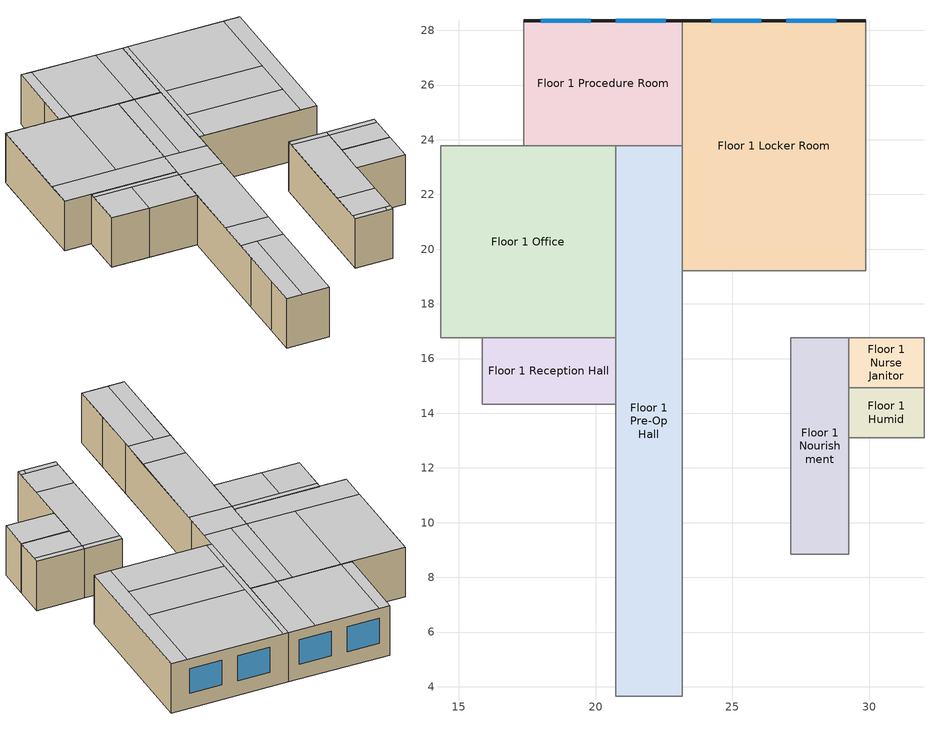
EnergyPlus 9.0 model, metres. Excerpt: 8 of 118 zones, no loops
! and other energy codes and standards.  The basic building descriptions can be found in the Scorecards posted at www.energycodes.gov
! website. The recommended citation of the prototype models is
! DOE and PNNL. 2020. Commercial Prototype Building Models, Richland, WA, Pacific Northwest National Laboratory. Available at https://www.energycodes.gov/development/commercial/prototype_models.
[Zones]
Floor 1 Humid
 floor adiabatic (Floor1HumidSlab_Ffactor): 32,14.94 32,13.11 29.26,13.11 29.26,14.94 z0
 wall to Floor 1 Sterile Storage (int_wall): 32,13.11 32,14.94 z0:3.05
 wall to Floor 1 Nourishment (int_wall): 29.26,14.94 29.26,13.11 z0:3.05
 wall to Floor 1 Nurse Janitor (int_wall): 32,14.94 29.26,14.94 z0:3.05
 wall to Floor 1 Clean (int_wall): 29.26,13.11 32,13.11 z0:3.05
 ceiling to Floor 2 X-Ray (int_slab_ceiling): 32,13.11 32,14.94 29.26,14.94 29.26,13.11 z3.05
Floor 1 Locker Room
 floor ground (Floor1LockerRoomSlab_Ffactor): 23.16,28.35 29.87,28.35 29.87,19.2 23.16,19.2 z0
 wall outside (nonres_ext_wall): 29.87,28.35 23.16,28.35 z0:3.05
 wall to Floor 1 Procedure Room (int_wall): 23.16,28.35 23.16,23.77 z0:3.05
 wall to Floor 1 Locker Room Hall (int_wall): 23.16,19.2 29.87,19.2 z0:3.05
 wall to Floor 1 Lounge (int_wall): 29.87,19.2 29.87,28.35 z0:3.05
 wall to Floor 1 Pre-Op Hall (int_wall): 23.16,23.77 23.16,19.2 z0:3.05
 window (NonresWindow_U_0.29_SHGC_0.45): 28.8,28.35 26.97,28.35 / 26.06,28.35 24.23,28.35 z0.91:2.44
 ceiling to Floor 2 Exam Hall 5 (int_slab_ceiling): 29.87,28.35 28.96,28.35 28.96,19.2 29.87,19.2 z3.05
 ceiling to Floor 2 Exam 8 (int_slab_ceiling): 23.47,28.35 23.47,23.77 28.96,23.77 28.96,28.35 z3.05
 ceiling to Floor 2 Exam Hall 6 (int_slab_ceiling): 23.16,19.2 23.47,19.2 23.47,28.35 23.16,28.35 z3.05
 ceiling to Floor 2 Storage 3 (int_slab_ceiling): 23.47,23.77 23.47,21.34 28.96,21.34 28.96,23.77 z3.05
 ceiling to Floor 2 Nurse Station 2 (int_slab_ceiling): 28.96,19.2 28.96,21.34 23.47,21.34 23.47,19.2 z3.05
Floor 1 Nourishment
 floor adiabatic (Floor1NourishmentSlab_Ffactor): 27.13,16.76 29.26,16.76 29.26,8.84 27.13,8.84 z0
 wall to Floor 1 Clean (int_wall): 29.26,8.84 29.26,13.11 z0:3.05
 wall to Floor 1 Locker Room Hall (int_wall): 29.26,16.76 27.13,16.76 z0:3.05
 wall to Floor 1 Nurse Station (int_wall): 27.13,8.84 29.26,8.84 z0:3.05
 wall to Floor 1 Pre-Op Room 2 (int_wall): 27.13,16.76 27.13,8.84 z0:3.05
 wall to Floor 1 Nurse Janitor (int_wall): 29.26,14.94 29.26,16.76 z0:3.05
 ceiling to Floor 2 Work Hall (int_slab_ceiling): 27.13,16.76 27.13,16.46 29.26,16.46 29.26,16.76 z3.05
 ceiling to Floor 2 Exam 2 (int_slab_ceiling): 27.13,8.84 28.96,8.84 28.96,9.14 27.13,9.14 z3.05
 ceiling to Floor 2 Exam Hall 2 (int_slab_ceiling): 29.26,8.84 29.26,9.14 28.96,9.14 28.96,8.84 z3.05
 ceiling to Floor 2 Reception Hall (int_slab_ceiling): 29.26,9.14 29.26,10.97 27.13,10.97 27.13,9.14 z3.05
 ceiling to Floor 2 X-Ray (int_slab_ceiling): 29.26,16.46 27.13,16.46 27.13,10.97 29.26,10.97 z3.05
Floor 1 Nurse Janitor
 floor adiabatic (Floor1NurseJanitorSlab_Ffactor): 29.26,14.94 29.26,16.76 32,16.76 32,14.94 z0
 wall to Floor 1 Locker Room Hall (int_wall): 32,16.76 29.26,16.76 z0:3.05
 wall to Floor 1 Sterile Storage (int_wall): 32,14.94 32,16.76 z0:3.05
 ceiling to Floor 2 Work Hall (int_slab_ceiling): 29.26,16.76 29.26,16.46 32,16.46 32,16.76 z3.05
 ceiling to Floor 2 X-Ray (int_slab_ceiling): 32,14.94 32,16.46 29.26,16.46 29.26,14.94 z3.05
Floor 1 Office
 floor adiabatic (Floor1OfficeSlab_Ffactor): 20.73,23.77 20.73,16.76 14.33,16.76 14.33,23.77 z0
 wall to Floor 1 Procedure Room (int_wall): 20.73,23.77 17.37,23.77 z0:3.05
 wall to Floor 1 Pre-Op Hall (int_wall): 20.73,16.76 20.73,23.77 z0:3.05
 wall to Floor 1 Reception (int_wall): 14.33,23.77 14.33,16.76 15.85,16.76 z0:3.05
 wall to Floor 1 MRI Hall (int_wall): 17.37,23.77 14.33,23.77 z0:3.05
 wall to Floor 1 Reception Hall (int_wall): 15.85,16.76 20.73,16.76 z0:3.05
 ceiling to Floor 2 Work Hall (int_slab_ceiling): 20.73,16.76 20.73,18.29 14.33,18.29 14.33,16.76 z3.05
 ceiling to Floor 2 Exam 9 (int_slab_ceiling): 20.73,23.77 17.98,23.77 17.98,18.29 20.73,18.29 z3.05
 ceiling to Floor 2 Work (int_slab_ceiling): 14.33,18.29 17.98,18.29 17.98,23.77 14.33,23.77 z3.05
Floor 1 Pre-Op Hall
 floor adiabatic (Floor1Pre-OpHallSlab_Ffactor): 20.73,3.66 20.73,23.77 23.16,23.77 23.16,3.66 z0
 wall to Floor 1 Nurse Hall (int_wall): 23.16,3.66 23.16,6.1 z0:3.05
 wall to Floor 1 Procedure Room (int_wall): 23.16,23.77 20.73,23.77 z0:3.05
 wall to Floor 1 Step Down (int_wall): 20.73,3.66 23.16,3.66 z0:3.05
 wall to Floor 1 Nurse Station (int_wall): 23.16,6.1 23.16,8.84 z0:3.05
 wall to Floor 1 Pre-Op Room 2 (int_wall): 23.16,8.84 23.16,16.76 z0:3.05
 wall to Floor 1 Locker Room Hall (int_wall): 23.16,16.76 23.16,19.2 z0:3.05
 wall to Floor 1 Reception Hall (int_wall): 20.73,16.76 20.73,14.33 z0:3.05
 wall to Floor 1 Pre-Op Room 1 (int_wall): 20.73,14.33 20.73,7.92 z0:3.05
 wall to Floor 1 Vestibule (int_wall): 20.73,7.92 20.73,5.49 z0:3.05
 wall to Floor 1 Pre-Op Toilet (int_wall): 20.73,5.49 20.73,3.66 z0:3.05
 ceiling to Floor 2 Exam 1 (int_slab_ceiling): 20.73,3.66 21.64,3.66 21.64,9.14 20.73,9.14 z3.05
 ceiling to Floor 2 Exam Hall 1 (int_slab_ceiling): 23.16,9.14 21.64,9.14 21.64,3.66 23.16,3.66 z3.05
 ceiling to Floor 2 Scheduling 2 (int_slab_ceiling): 23.16,10.97 23.16,16.46 20.73,16.46 20.73,10.97 z3.05
 ceiling to Floor 2 Reception Hall (int_slab_ceiling): 23.16,9.14 23.16,10.97 20.73,10.97 20.73,9.14 z3.05
 ceiling to Floor 2 Work Hall (int_slab_ceiling): 23.16,18.29 20.73,18.29 20.73,16.46 23.16,16.46 z3.05
 ceiling to Floor 2 Exam Hall 6 (int_slab_ceiling): 23.16,23.77 21.64,23.77 21.64,18.29 23.16,18.29 z3.05
 ceiling to Floor 2 Exam 9 (int_slab_ceiling): 20.73,18.29 21.64,18.29 21.64,23.77 20.73,23.77 z3.05
Floor 1 Procedure Room
 floor ground (Floor1ProcedureRoomSlab_Ffactor): 17.37,28.35 23.16,28.35 23.16,23.77 17.37,23.77 z0
 wall outside (nonres_ext_wall): 23.16,28.35 17.37,28.35 z0:3.05
 wall to Floor 1 MRI Toilet (int_wall): 17.37,28.35 17.37,25.6 z0:3.05
 wall to Floor 1 MRI Hall (int_wall): 17.37,25.6 17.37,23.77 z0:3.05
 window (NonresWindow_U_0.29_SHGC_0.45): 22.56,28.35 20.73,28.35 / 19.81,28.35 17.98,28.35 z0.91:2.44
 ceiling to Floor 2 Exam Hall 6 (int_slab_ceiling): 23.16,28.35 21.64,28.35 21.64,23.77 23.16,23.77 z3.05
 ceiling to Floor 2 Exam 9 (int_slab_ceiling): 21.64,28.35 17.98,28.35 17.98,23.77 21.64,23.77 z3.05
 ceiling to Floor 2 Work (int_slab_ceiling): 17.37,23.77 17.98,23.77 17.98,28.35 17.37,28.35 z3.05
Floor 1 Reception Hall
 floor adiabatic (Floor1ReceptionHallSlab_Ffactor): 20.73,16.76 20.73,14.33 15.85,14.33 15.85,16.76 z0
 wall to Floor 1 Reception (int_wall): 15.85,16.76 15.85,14.33 z0:3.05
 wall to Floor 1 Scheduling (int_wall): 15.85,14.33 17.98,14.33 z0:3.05
 wall to Floor 1 Pre-Op Room 1 (int_wall): 17.98,14.33 20.73,14.33 z0:3.05
 ceiling to Floor 2 Reception Toilet (int_slab_ceiling): 17.98,14.33 17.98,16.46 15.85,16.46 15.85,14.33 z3.05
 ceiling to Floor 2 Scheduling 2 (int_slab_ceiling): 20.73,14.33 20.73,16.46 17.98,16.46 17.98,14.33 z3.05
 ceiling to Floor 2 Work Hall (int_slab_ceiling): 15.85,16.76 15.85,16.46 20.73,16.46 20.73,16.76 z3.05
[Building]
OutPatientHealthCare: North Axis {deg}=0; Terrain=City; Loads Convergence Tolerance Value=0.04; Temperature Convergence Tolerance Value {deltaC}=0.2; Solar Distribution=FullInteriorAndExterior; Maximum Number of Warmup Days=25; Minimum Number of Warmup Days=6
[Site:Location]
Site:Location=Fairbanks Intl Arpt_AK_USA Design_Conditions; Latitude {N+ S-}=64.82; Longitude {W- E+}=-147.85; Time Zone Relative to GMT {GMT+/-}=-9; Elevation {m}=133
[SizingPeriod:DesignDay] Day of Month=21; Dry-Bulb Temperature Range Modifier Type=DefaultMultipliers; Humidity Condition Type=Wetbulb; Barometric Pressure {Pa}=99737; Rain {Yes/No}=No; Snow on ground {Yes/No}=No; Daylight Savings Time Indicator=No
Name | Month | Day Type | Maximum Dry-Bulb Temperature {C} | Daily Dry-Bulb Temperature Range {C} | Wetbulb at Maximum Dry-Bulb {C} | Wind Speed {m/s} design conditions vs. traditional 6.71 m/s (15 mph) | Wind Direction {Degrees; N=0, S=180} | Solar Model Indicator | Clearness {0.0 to 1.1} | Wind Speed {m/s} design conditions vs. traditional 3.35 m/s (7mph) | ASHRAE Clear Sky Optical Depth for Beam Irradiance (taub) | ASHRAE Clear Sky Optical Depth for Diffuse Irradiance (taud)
Fairbanks Intl Arpt Ann Htg 99.6% Condns DB | 1 | WinterDesignDay | -41.9 | 0 | -41.9 | 0.3 | 20 | ASHRAEClearSky | 0
Fairbanks Intl Arpt Ann Clg .4% Condns DB=>MWB | 7 | SummerDesignDay | 27.4 | 10.2 | 16.1 |  | 180 | ASHRAETau |  | 3.1 | 0.387 | 2.212
[Site:WaterMainsTemperature]
Calculation Method=Correlation; Annual average outdoor air temperature {C}=-1.525; Maximum difference in monthly average outdoor air temperatures {C}=36.2
[Site:GroundTemperature:FCfactorMethod]
January Ground Temperature {C}=-3.1; February Ground Temperature {C}=-17.7; March Ground Temperature {C}=-19.3; April Ground Temperature {C}=-17.6; May Ground Temperature {C}=-15.4; June Ground Temperature {C}=-10.3; July Ground Temperature {C}=0.7; August Ground Temperature {C}=10.6; September Ground Temperature {C}=16; October Ground Temperature {C}=16.9; November Ground Temperature {C}=14.2; December Ground Temperature {C}=6.7
[Material:NoMass]
CP02 CARPET PAD: VeryRough, 0.21648, 0.9, 0.7, 0.8
Nonres_Exterior_Wall_Insulation: MediumSmooth, 3.52984, 0.9, 0.7, 0.7
[Construction]
InteriorFurnishings: Std Wood 6inch
int_wall: G01 13mm gypsum board, G01 13mm gypsum board
int_slab_ceiling: CP02 CARPET PAD, 100mm Normalweight concrete floor
nonres_ext_wall: F07 25mm stucco, G01 16mm gypsum board, Nonres_Exterior_Wall_Insulation, G01 16mm gypsum board
NonresWindow_U_0.29_SHGC_0.45: Glazing Layer
[Material]
Name | Roughness | Thickness {m} | Conductivity {W/m-K} | Density {kg/m3} | Specific Heat {J/kg-K} | Thermal Absorptance | Solar Absorptance | Visible Absorptance | Absorptance:Thermal | Absorptance:Solar | Absorptance:Visible
Std Wood 6inch | MediumSmooth | 0.15 | 0.12 | 540 | 1210 | 0.9 | 0.7 | 0.7
F07 25mm stucco | Smooth | 0.0254 | 0.72 | 1856 | 840 | 0.9 | 0.7 | 0.7
G01 13mm gypsum board | Smooth | 0.0127 | 0.16 | 800 | 1090 |  |  |  | 0.9 | 0.7 | 0.5
G01 16mm gypsum board | MediumSmooth | 0.0159 | 0.16 | 800 | 1090
100mm Normalweight concrete floor | MediumRough | 0.1016 | 2.31 | 2322 | 832
[WindowMaterial:SimpleGlazingSystem]
Glazing Layer: U-Factor {W/m2-K}=1.6467; Solar Heat Gain Coefficient=0.45; Visible Transmittance=0.45
[Construction:FfactorGroundFloor] F-Factor=0.6924
Name | Area | PerimeterExposed
Floor1HumidSlab_Ffactor; Floor1NurseJanitorSlab_Ffactor | 5.01676 | 0
Floor1LockerRoomSlab_Ffactor | 61.316 | 6.7056
Floor1NourishmentSlab_Ffactor | 16.9084 | 0
Floor1OfficeSlab_Ffactor | 44.8722 | 0
Floor1Pre-OpHallSlab_Ffactor | 49.0528 | 0
Floor1ProcedureRoomSlab_Ffactor | 26.4774 | 5.7912
Floor1ReceptionHallSlab_Ffactor | 11.8916 | 0
[Zone] Type=1; Multiplier=1; Ceiling Height {m}=-9999; Floor Area {m2}=autocalculate; Part of Total Floor Area=Yes
Name | Volume {m3}
Floor 1 Humid; Floor 1 Nurse Janitor | 15.2911
Floor 1 Locker Room | 186.8912
Floor 1 Nourishment | 51.5367
Floor 1 Office | 136.7704
Floor 1 Pre-Op Hall | 149.513
Floor 1 Procedure Room | 80.703
Floor 1 Reception Hall | 36.2456
[InternalMass] Construction=InteriorFurnishings
Name | Zone | Surface Area {m2}
Floor 1 Humid_InternalMass_1 | Floor 1 Humid | 10.0335
Floor 1 Locker Room_InternalMass_1 | Floor 1 Locker Room | 122.632
Floor 1 Nourishment_InternalMass_1 | Floor 1 Nourishment | 33.8167
Floor 1 Nurse Janitor_InternalMass_1 | Floor 1 Nurse Janitor | 10.0335
Floor 1 Office_InternalMass_1 | Floor 1 Office | 89.7443
Floor 1 Pre-Op Hall_InternalMass_1 | Floor 1 Pre-Op Hall | 98.1056
Floor 1 Procedure Room_InternalMass_1 | Floor 1 Procedure Room | 52.9547
Floor 1 Reception Hall_InternalMass_1 | Floor 1 Reception Hall | 23.7832
[People] Number of People Calculation Method=People/Area; Fraction Radiant=0.3; Sensible Heat Fraction=AUTOCALCULATE; Activity Level Schedule=ACTIVITY_SCH; Enable ASHRAE 55 Comfort Warnings=No; Mean Radiant Temperature Calculation Type=ZoneAveraged; Work Efficiency Schedule=WORK_EFF_SCH; Clothing Insulation Calculation Method=ClothingInsulationSchedule; Clothing Insulation Schedule=CLOTHING_SCH; Air Velocity Schedule=AIR_VELO_SCH; Thermal Comfort Model 1 Type=FANGER
Name | Zone or ZoneList | Number of People Schedule | People per Zone Floor Area {person/m2}
Floor 1 Humid People | Floor 1 Humid | OFFICE_OCC_w_SB_SCH | 0.0538248
Floor 1 Locker Room People | Floor 1 Locker Room | BLDG_OCC_SCH | 0.161474
Floor 1 Nourishment People | Floor 1 Nourishment | BLDG_OCC_SCH | 0.215299
Floor 1 Office People | Floor 1 Office | OFFICE_OCC_w_SB_SCH | 0.0538248
Floor 1 Procedure Room People | Floor 1 Procedure Room | BLDG_OCC_SCH | 0.215299
[Lights] Design Level Calculation Method=Watts/Area; Return Air Fraction=0; Fraction Radiant=0.7; Fraction Visible=0.2; Fraction Replaceable=1; Return Air Fraction Calculated from Plenum Temperature=No
Name | Zone or ZoneList | Schedule | Watts per Zone Floor Area {W/m2}
Floor 1 Humid_Lights | Floor 1 Humid | BLDG_LIGHT_OFFICE_SCH | 10.7531
Floor 1 Locker Room_Lights | Floor 1 Locker Room | BLDG_LIGHT_LOCKER_SCH | 8.91252
Floor 1 Nourishment_Lights | Floor 1 Nourishment | BLDG_LIGHT_SCH | 6.87814
Floor 1 Nurse Janitor_Lights | Floor 1 Nurse Janitor | BLDG_LIGHT_STORAGE_SCH | 6.10314
Floor 1 Office_Lights | Floor 1 Office | BLDG_LIGHT_OFFICE_SCH | 10.7531
Floor 1 Pre-Op Hall_Lights | Floor 1 Pre-Op Hall | BLDG_LIGHT_CORRIDOR_SCH | 6.39376
Floor 1 Procedure Room_Lights | Floor 1 Procedure Room | BLDG_LIGHT_SCH | 16.0813
Floor 1 Reception Hall_Lights | Floor 1 Reception Hall | BLDG_LIGHT_CORRIDOR_SCH | 6.39376
[ElectricEquipment] Schedule=BLDG_EQUIP_SCH; Design Level Calculation Method=EquipmentLevel; Fraction Latent=0; Fraction Radiant=0.5; Fraction Lost=0
Name | Zone or ZoneList | Design Level {W}
Floor 1 Humid_PlugMisc_Equip | Floor 1 Humid | 59.3985
Floor 1 Locker Room_PlugMisc_Equip | Floor 1 Locker Room | 1979.89
Floor 1 Nourishment_PlugMisc_Equip | Floor 1 Nourishment | 364.0368
Floor 1 Nurse Janitor_PlugMisc_Equip | Floor 1 Nurse Janitor | 5.4181
Floor 1 Office_PlugMisc_Equip | Floor 1 Office | 531.2865
Floor 1 Pre-Op Hall_PlugMisc_Equip | Floor 1 Pre-Op Hall | 211.4176
Floor 1 Procedure Room_PlugMisc_Equip | Floor 1 Procedure Room | 854.9542
Floor 1 Reception Hall_PlugMisc_Equip | Floor 1 Reception Hall | 51.2527
[Exterior:Lights]
Exterior_Lights: Schedule=Exterior_Lgt_ALWAYS_ON; Design Level {W}=8428.41; Control Option=AstronomicalClock
[ZoneInfiltration:DesignFlowRate] Schedule=INFIL_SCH; Design Flow Rate Calculation Method=Flow/ExteriorWallArea; Flow per Exterior Surface Area {m3/s-m2}=0.00056896; Constant Term Coefficient=0; Temperature Term Coefficient=0; Velocity Term Coefficient=0.224; Velocity Squared Term Coefficient=0
Name | Zone or ZoneList
Floor 1 Locker Room_Infiltration | Floor 1 Locker Room
Floor 1 Procedure Room_Infiltration | Floor 1 Procedure Room
[Schedule:Compact]
Exterior_Lgt_ALWAYS_ON: Through: 12/31, For: AllDays, Until: 24:00, 1
ACTIVITY_SCH: Through: 12/31, For: AllDays, Until: 24:00, 120
WORK_EFF_SCH: Through: 12/31, For: AllDays, Until: 24:00, 0
AIR_VELO_SCH: Through: 12/31, For: AllDays, Until: 24:00, 0.2
CLOTHING_SCH: Through: 04/30, For: AllDays, Until: 24:00, 1, Through: 09/30, For: AllDays, Until: 24:00, 0.5, Through: 12/31, For: AllDays, Until: 24:00, 1
INFIL_SCH: Through: 12/31, For: Weekdays, Until: 24:00, 0.25, For: Saturday, Until: 24:00, 0.25, For: SummerDesignDay WinterDesignDay, Until: 24:00, 1, For: Sunday Holidays AllOtherDays, Until: 24:00, 0.25
BLDG_LIGHT_CORRIDOR_SCH; BLDG_LIGHT_SCH: Through: 12/31, For: Weekdays, Until: 4:00, 0.1, Until: 6:00, 0.3, Until: 7:00, 0.6, Until: 18:00, 0.9, Until: 20:00, 0.6, Until: 22:00, 0.3, Until: 24:00, 0.1, For: SummerDesignDay, Until: 4:00, 0.1, Until: 6:00, 0.3, Until: 7:00, 0.6, Until: 18:00, 0.9, Until: 20:00, 0.6, Until: 22:00, 0.3, Until: 24:00, 0.1, For: WinterDesignDay, Until: 7:00, 0.1, Until: 9:00, 0.3, Until: 15:00, 0.4, Until: 20:00, 0.3, Until: 24:00, 0.1, For: Saturday, Until: 7:00, 0.1, Until: 9:00, 0.3, Until: 15:00, 0.4, Until: 20:00, 0.3, Until: 24:00, 0.1, For: Sunday Holidays AllOtherDays, Until: 8:00, 0.05, Until: 17:00, 0.1, Until: 24:00, 0.05
BLDG_LIGHT_LOCKER_SCH: Through: 12/31, For: Weekdays, Until: 4:00, 0.035, Until: 6:00, 0.105, Until: 7:00, 0.21, Until: 18:00, 0.315, Until: 20:00, 0.21, Until: 22:00, 0.105, Until: 24:00, 0.035, For: SummerDesignDay, Until: 4:00, 0.1, Until: 6:00, 0.3, Until: 7:00, 0.6, Until: 18:00, 0.9, Until: 20:00, 0.6, Until: 22:00, 0.3, Until: 24:00, 0.1, For: WinterDesignDay, Until: 7:00, 0.1, Until: 9:00, 0.3, Until: 15:00, 0.4, Until: 20:00, 0.3, Until: 24:00, 0.1, For: Saturday, Until: 7:00, 0.035, Until: 9:00, 0.105, Until: 15:00, 0.14, Until: 20:00, 0.105, Until: 24:00, 0.035, For: Sunday Holidays AllOtherDays, Until: 8:00, 0.0175, Until: 17:00, 0.035, Until: 24:00, 0.0175
BLDG_LIGHT_OFFICE_SCH: Through: 12/31, For: Weekdays, Until: 4:00, 0.08591, Until: 6:00, 0.25773, Until: 7:00, 0.51546, Until: 18:00, 0.77319, Until: 20:00, 0.51546, Until: 22:00, 0.25773, Until: 24:00, 0.08591, For: SummerDesignDay, Until: 4:00, 0.1, Until: 6:00, 0.3, Until: 7:00, 0.6, Until: 18:00, 0.9, Until: 20:00, 0.6, Until: 22:00, 0.3, Until: 24:00, 0.1, For: WinterDesignDay, Until: 7:00, 0.1, Until: 9:00, 0.3, Until: 15:00, 0.4, Until: 20:00, 0.3, Until: 24:00, 0.1, For: Saturday, Until: 7:00, 0.08591, Until: 9:00, 0.25773, Until: 15:00, 0.34364, Until: 20:00, 0.25773, Until: 24:00, 0.08591, For: Sunday Holidays AllOtherDays, Until: 8:00, 0.05, Until: 17:00, 0.08591, Until: 24:00, 0.05
BLDG_LIGHT_STORAGE_SCH: Through: 12/31, For: Weekdays, Until: 4:00, 0.052, Until: 6:00, 0.156, Until: 7:00, 0.312, Until: 18:00, 0.468, Until: 20:00, 0.312, Until: 22:00, 0.156, Until: 24:00, 0.052, For: SummerDesignDay, Until: 4:00, 0.1, Until: 6:00, 0.3, Until: 7:00, 0.6, Until: 18:00, 0.9, Until: 20:00, 0.6, Until: 22:00, 0.3, Until: 24:00, 0.1, For: WinterDesignDay, Until: 7:00, 0.1, Until: 9:00, 0.3, Until: 15:00, 0.4, Until: 20:00, 0.3, Until: 24:00, 0.1, For: Saturday, Until: 7:00, 0.052, Until: 9:00, 0.156, Until: 15:00, 0.208, Until: 20:00, 0.156, Until: 24:00, 0.052, For: Sunday Holidays AllOtherDays, Until: 8:00, 0.026, Until: 17:00, 0.052, Until: 24:00, 0.026
BLDG_EQUIP_SCH: Through: 12/31, For: Weekdays, Until: 04:00, 0.3, Until: 06:00, 0.5, Until: 18:00, 1, Until: 20:00, 0.5, Until: 24:00, 0.3, For: SummerDesignDay, Until: 04:00, 0.3, Until: 06:00, 0.5, Until: 18:00, 1, Until: 20:00, 0.5, Until: 24:00, 0.3, For: WinterDesignDay, Until: 07:00, 0.3, Until: 09:00, 0.5, Until: 15:00, 0.8, Until: 20:00, 0.5, Until: 24:00, 0.3, For: Saturday, Until: 07:00, 0.3, Until: 09:00, 0.5, Until: 15:00, 0.8, Until: 20:00, 0.5, Until: 24:00, 0.3, For: Sunday Holidays AllOtherDays, Until: 08:00, 0.3, Until: 17:00, 0.5, Until: 24:00, 0.3
BLDG_OCC_SCH: Through: 12/31, For: Weekdays, Until: 04:00, 0.05, Until: 06:00, 0.2, Until: 07:00, 0.5, Until: 18:00, 0.9, Until: 20:00, 0.5, Until: 22:00, 0.2, Until: 24:00, 0.05, For: SummerDesignDay, Until: 04:00, 0.05, Until: 06:00, 0.2, Until: 07:00, 0.5, Until: 18:00, 0.9, Until: 20:00, 0.5, Until: 22:00, 0.2, Until: 24:00, 0.05, For: WinterDesignDay, Until: 07:00, 0.05, Until: 09:00, 0.2, Until: 15:00, 0.3, Until: 20:00, 0.2, Until: 24:00, 0.05, For: Saturday, Until: 07:00, 0.05, Until: 09:00, 0.2, Until: 15:00, 0.3, Until: 20:00, 0.2, Until: 24:00, 0.05, For: Sunday Holidays AllOtherDays, Until: 08:00, 0, Until: 17:00, 0.05, Until: 24:00, 0
OFFICE_OCC_w_SB_SCH: Through: 12/31, For: Weekdays, Until: 01:00, 0.05, Until: 02:00, 0.05, Until: 03:00, 0.05, Until: 04:00, 0.05, Until: 05:00, 0.2, Until: 06:00, 0.2, Until: 07:00, 0.5, Until: 08:00, 0.9, Until: 09:00, 0.9, Until: 10:00, 0.9, Until: 11:00, 0.9, Until: 12:00, 0.9, Until: 13:00, 0, Until: 14:00, 0.9, Until: 15:00, 0, Until: 16:00, 0.9, Until: 17:00, 0.9, Until: 18:00, 0.9, Until: 19:00, 0.5, Until: 20:00, 0.5, Until: 21:00, 0.2, Until: 22:00, 0.2, Until: 23:00, 0.05, Until: 24:00, 0.05, For: Saturdays, Until: 01:00, 0.05, Until: 02:00, 0.05, Until: 03:00, 0.05, Until: 04:00, 0.05, Until: 05:00, 0.05, Until: 06:00, 0.05, Until: 07:00, 0.05, Until: 08:00, 0.2, Until: 09:00, 0.2, Until: 10:00, 0.3, Until: 11:00, 0.3, Until: 12:00, 0, Until: 13:00, 0.3, Until: 14:00, 0.3, Until: 15:00, 0, Until: 16:00, 0.2, Until: 17:00, 0.2, Until: 18:00, 0.2, Until: 19:00, 0.2, Until: 20:00, 0.2, Until: 21:00, 0.05, Until: 22:00, 0.05, Until: 23:00, 0.05, Until: 24:00, 0.05, For: SummerDesignDay, Until: 04:00, 0.05, Until: 06:00, 0.2, Until: 07:00, 0.5, Until: 18:00, 0.9, Until: 20:00, 0.5, Until: 22:00, 0.2, Until: 24:00, 0.05, For: WinterDesignDay, Until: 07:00, 0.05, Until: 09:00, 0.2, Until: 15:00, 0.3, Until: 20:00, 0.2, Until: 24:00, 0.05, For: Sunday Holidays AllOtherDays, Until: 08:00, 0, Until: 17:00, 0.05, Until: 24:00, 0
